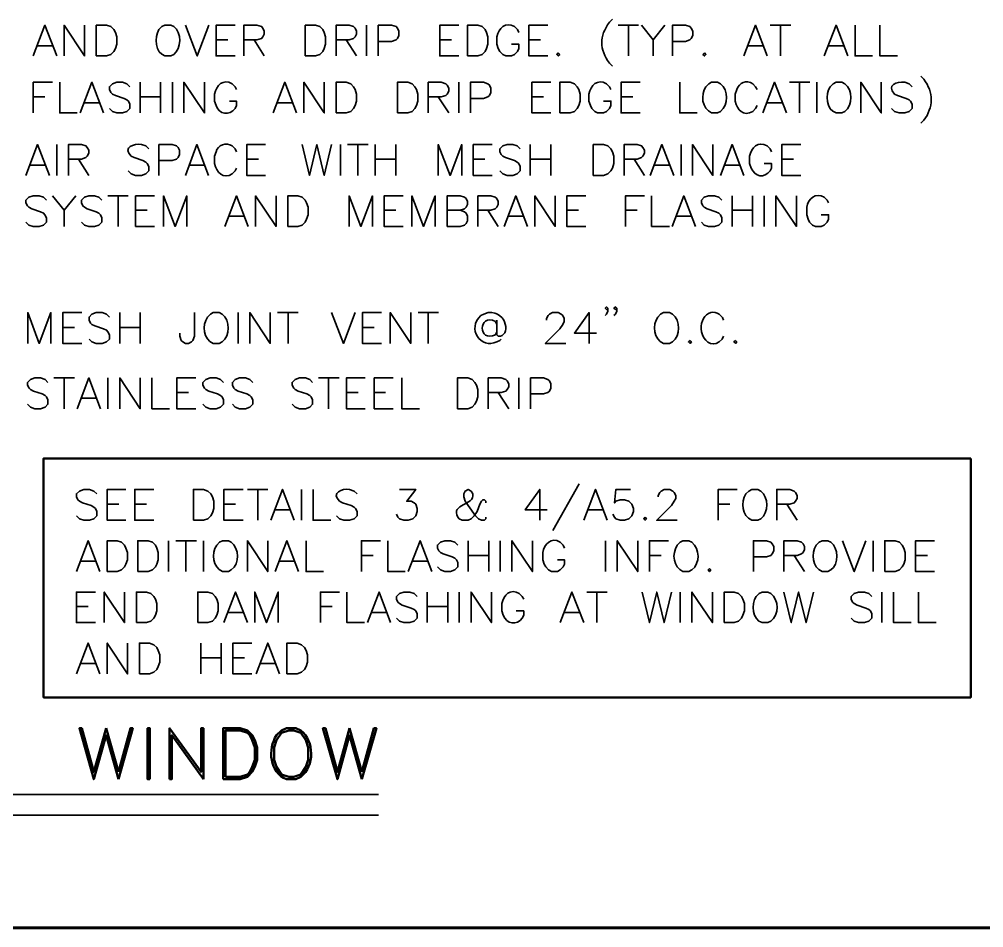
# Model space of a CAD drawing. Header units: inches. Extents: x 5 to 516, y -193 to 129.
# Drawn here: x 345.809 to 347.774, y -12.334 to -10.485 of the extents above; entities that cross this region are included whole.
import ezdxf

# ---------------------------------------------------------------- set-up
doc = ezdxf.new("R2010")
doc.units = ezdxf.units.IN
doc.header["$MEASUREMENT"] = 0
doc.layers.add('PDF6_Geometry', color=7, linetype='Continuous')

msp = doc.modelspace()

# ---------------------------------------------------------------- linework, layer by layer
at = {"layer": 'PDF6_Geometry', "lineweight": 35}
for points in [[(347.0173673, -10.4850268), (347.0112562, -10.4911379)], [(345.837924, -10.5594716), (345.8618129, -10.4972494), (345.8857018, -10.5594716)], [(345.9007009, -10.5594716), (345.9007009, -10.4972494), (345.9423676, -10.5594716), (345.9423676, -10.4972494)], [(346.1240349, -10.5000263), (346.1179238, -10.4972485), (346.1062571, -10.4972485), (346.100146, -10.5000263), (346.0940349, -10.5061374)], [(346.1479238, -10.4972485), (346.1718127, -10.5594707), (346.1957016, -10.4972485)], [(346.2490346, -10.5594716), (346.2101457, -10.5594716), (346.2101457, -10.4972494), (346.2490346, -10.4972494)], [(346.2668124, -10.5594716), (346.2668124, -10.4972494), (346.293479, -10.4972494), (346.3029235, -10.5000272), (346.3057012, -10.5028049), (346.308479, -10.508916), (346.308479, -10.5150272), (346.3057012, -10.5205827), (346.3029235, -10.523916), (346.293479, -10.5266938), (346.2668124, -10.5266938)], [(346.4545904, -10.5594716), (346.4545904, -10.4972494), (346.4812571, -10.4972494), (346.490146, -10.5000272), (346.4934793, -10.5028049), (346.4962571, -10.508916), (346.4962571, -10.5150272), (346.4934793, -10.5205827), (346.490146, -10.523916), (346.4812571, -10.5266938), (346.4545904, -10.5266938)], [(346.5168124, -10.4972485), (346.5168124, -10.5594707)], [(346.5407008, -10.5594716), (346.5407008, -10.4972494), (346.5679231, -10.4972494), (346.5768119, -10.5000272), (346.5795897, -10.5028049), (346.5823675, -10.508916), (346.5823675, -10.5178049), (346.5795897, -10.523916), (346.5768119, -10.5266938), (346.5679231, -10.5300272), (346.5407008, -10.5300272)], [(346.7045897, -10.5594716), (346.6657008, -10.5594716), (346.6657008, -10.4972494), (346.7045897, -10.4972494)], [(346.8268122, -10.5116935), (346.8240344, -10.506138), (346.8179233, -10.5000268)], [(346.8862563, -10.5594716), (346.8473674, -10.5594716), (346.8473674, -10.4972494), (346.8862563, -10.4972494)], [(347.0290341, -10.4972485), (347.0707007, -10.4972485)], [(347.0501454, -10.4972485), (347.0501454, -10.5594707)], [(347.0768122, -10.4972485), (347.100701, -10.526693), (347.100701, -10.5594707)], [(347.1245903, -10.4972485), (347.1007014, -10.526693)], [(347.1395902, -10.5594716), (347.1395902, -10.4972494), (347.1662569, -10.4972494), (347.1751458, -10.5000272), (347.1779235, -10.5028049), (347.1812569, -10.508916), (347.1812569, -10.5178049), (347.1779235, -10.523916), (347.1751458, -10.5266938), (347.1662569, -10.5300272), (347.1395902, -10.5300272)], [(347.2851455, -10.5594716), (347.3090344, -10.4972494), (347.3329233, -10.5594716)], [(347.3390339, -10.4972485), (347.3807005, -10.4972485)], [(347.3595903, -10.4972485), (347.3595903, -10.5594707)], [(347.449035, -10.5594716), (347.4729239, -10.4972494), (347.4968128, -10.5594716)], [(347.511812, -10.4972485), (347.511812, -10.5594707), (347.5473675, -10.5594707)], [(347.5623683, -10.4972485), (347.5623683, -10.5594707), (347.5979238, -10.5594707)], [(346.2101457, -10.5266935), (346.2340346, -10.5266935)], [(346.2879237, -10.5266935), (346.3084793, -10.5594712)], [(346.4751457, -10.5266935), (346.4962568, -10.5594712)], [(346.6657008, -10.5266935), (346.6895897, -10.5266935)], [(346.7823677, -10.5205824), (346.7823677, -10.5355824), (346.7851455, -10.5444713), (346.7879233, -10.5505824), (346.7940344, -10.5566935), (346.8001455, -10.5594713), (346.8118122, -10.5594713), (346.8179233, -10.5566935), (346.8240344, -10.5505824), (346.8268122, -10.5444713), (346.8268122, -10.5355824), (346.8118122, -10.5355824)], [(346.8473674, -10.5266935), (346.8712563, -10.5266935)], [(345.8468125, -10.5389152), (345.8768125, -10.5389152)], [(347.294034, -10.5389152), (347.324034, -10.5389152)], [(347.4579236, -10.5389152), (347.4879236, -10.5389152)], [(346.1062571, -10.5594707), (346.1179238, -10.5594707), (346.1240349, -10.556693)], [(347.0112562, -10.5744712), (347.0173673, -10.5805824)], [(347.6457016, -10.6011383), (347.6518127, -10.6072494)], [(345.837924, -10.6755819), (345.837924, -10.6133597), (345.8768129, -10.6133597)], [(345.8918124, -10.61336), (345.8918124, -10.6755822), (345.9273679, -10.6755822)], [(345.933479, -10.6755819), (345.9573679, -10.6133597), (345.9812568, -10.6755819)], [(346.0345906, -10.6222485), (346.0284794, -10.6161374), (346.0195906, -10.6133596), (346.0079239, -10.6133596), (345.999035, -10.6161374), (345.9929239, -10.6222485), (345.9929239, -10.6278041), (345.9957017, -10.6339152), (345.999035, -10.6372485), (346.0051461, -10.6400263), (346.0229239, -10.6461374), (346.0284794, -10.6489152), (346.0318128, -10.651693), (346.0345906, -10.6578041), (346.0345906, -10.666693), (346.0284794, -10.6728041), (346.0195906, -10.6755819), (346.0079239, -10.6755819), (345.999035, -10.6728041), (345.9929239, -10.666693)], [(346.0557008, -10.61336), (346.0557008, -10.6755822)], [(346.0973675, -10.61336), (346.0973675, -10.6755822)], [(346.1212571, -10.61336), (346.1212571, -10.6755822)], [(346.1445895, -10.6755819), (346.1445895, -10.6133597), (346.1868117, -10.6755819), (346.1868117, -10.6133597)], [(346.2518124, -10.6278038), (346.2490346, -10.6222483), (346.2429235, -10.6161372)], [(346.3262572, -10.6755819), (346.3501461, -10.6133597), (346.374035, -10.6755819)], [(346.3890341, -10.6755819), (346.3890341, -10.6133597), (346.4307008, -10.6755819), (346.4307008, -10.6133597)], [(346.6423673, -10.6755819), (346.6423673, -10.6133597), (346.669034, -10.6133597), (346.6779229, -10.6161375), (346.6807007, -10.6189153), (346.684034, -10.6250264), (346.684034, -10.6311375), (346.6807007, -10.6372486), (346.6779229, -10.6400264), (346.669034, -10.6428042), (346.6423673, -10.6428042)], [(346.7045904, -10.61336), (346.7045904, -10.6755822)], [(346.7284789, -10.6755819), (346.7284789, -10.6133597), (346.7551455, -10.6133597), (346.7640344, -10.6161375), (346.7673678, -10.6189153), (346.7701455, -10.6250264), (346.7701455, -10.6339153), (346.7673678, -10.6400264), (346.7640344, -10.6428042), (346.7551455, -10.6461375), (346.7284789, -10.6461375)], [(346.8923678, -10.6755819), (346.8534789, -10.6755819), (346.8534789, -10.6133597), (346.8923678, -10.6133597)], [(347.0145902, -10.6278038), (347.0112569, -10.6222483), (347.0057013, -10.6161372)], [(347.0740344, -10.6755819), (347.0351455, -10.6755819), (347.0351455, -10.6133597), (347.0740344, -10.6133597)], [(347.1545902, -10.61336), (347.1545902, -10.6755822), (347.1901457, -10.6755822)], [(347.2379237, -10.6161378), (347.2318126, -10.61336), (347.2195903, -10.61336), (347.2140348, -10.6161378), (347.2079237, -10.6222489)], [(347.3123683, -10.6278038), (347.309035, -10.6222483), (347.3034794, -10.6161372)], [(347.3240351, -10.6755819), (347.3479239, -10.6133597), (347.3718128, -10.6755819)], [(347.3779234, -10.61336), (347.4195901, -10.61336)], [(347.3984787, -10.61336), (347.3984787, -10.6755822)], [(347.434034, -10.61336), (347.434034, -10.6755822)], [(347.4907013, -10.6161378), (347.4845902, -10.61336), (347.4729235, -10.61336), (347.4668124, -10.6161378), (347.4612569, -10.6222489)], [(347.5234787, -10.6755819), (347.5234787, -10.6133597), (347.5651454, -10.6755819), (347.5651454, -10.6133597)], [(347.6279234, -10.6222485), (347.6218123, -10.6161374), (347.6129234, -10.6133596)], [(345.837924, -10.6428049), (345.8618129, -10.6428049)], [(346.0557008, -10.6428049), (346.0973675, -10.6428049)], [(346.207368, -10.6372483), (346.207368, -10.6516927), (346.2101457, -10.6605816)], [(346.6629237, -10.6428049), (346.6840348, -10.6755827)], [(346.8534789, -10.6428049), (346.8773678, -10.6428049)], [(346.9695902, -10.6372483), (346.9695902, -10.6516927), (346.9729235, -10.6605816), (346.9757013, -10.6666927), (346.9818124, -10.6728038), (346.987368, -10.6755816), (346.9995902, -10.6755816), (347.0057013, -10.6728038), (347.0112569, -10.6666927), (347.0145902, -10.6605816), (347.0145902, -10.6516927), (346.9995902, -10.6516927)], [(347.0351455, -10.6428049), (347.0590344, -10.6428049)], [(347.2707016, -10.6278038), (347.2673683, -10.6372483), (347.2673683, -10.6516927)], [(347.5918123, -10.6372485), (347.5979234, -10.6400263), (347.6157012, -10.6461374), (347.6218123, -10.6489152), (347.6245901, -10.651693), (347.6279234, -10.6578041), (347.6279234, -10.666693), (347.6218123, -10.6728041), (347.6129234, -10.6755819), (347.6012568, -10.6755819), (347.5918123, -10.6728041), (347.5862568, -10.666693)], [(345.9423676, -10.6550267), (345.9723676, -10.6550267)], [(346.2490346, -10.6666927), (346.2518124, -10.6605816), (346.2518124, -10.6516927), (346.237368, -10.6516927)], [(346.3357007, -10.6550267), (346.3651451, -10.6550267)], [(347.3034794, -10.6728038), (347.309035, -10.6666927), (347.3123683, -10.6605816)], [(347.3329236, -10.6550267), (347.3629236, -10.6550267)], [(347.2195903, -10.6755822), (347.2318126, -10.6755822), (347.2379237, -10.6728044)], [(347.4729235, -10.6755822), (347.4845902, -10.6755822), (347.4907013, -10.6728044)], [(347.6518127, -10.6905827), (347.6457016, -10.6966938)], [(345.8229229, -10.8028041), (345.8468118, -10.7400263), (345.8707007, -10.8028041)], [(345.8857009, -10.7400272), (345.8857009, -10.8028049)], [(345.9095906, -10.8028041), (345.9095906, -10.7400263), (345.9362572, -10.7400263), (345.9451461, -10.7428041), (345.9479239, -10.7461374), (345.9512572, -10.751693), (345.9512572, -10.7578041), (345.9479239, -10.7639152), (345.9451461, -10.766693), (345.9362572, -10.7700263), (345.9095906, -10.7700263)], [(346.073479, -10.7489157), (346.0673679, -10.7428046), (346.058479, -10.7400268)], [(346.0940343, -10.8028041), (346.0940343, -10.7400263), (346.1207009, -10.7400263), (346.1295898, -10.7428041), (346.1329232, -10.7461374), (346.1357009, -10.751693), (346.1357009, -10.7605818), (346.1329232, -10.766693), (346.1295898, -10.7700263), (346.1207009, -10.7728041), (346.0940343, -10.7728041)], [(346.1479238, -10.8028041), (346.1712571, -10.7400263), (346.195146, -10.8028041)], [(346.3112571, -10.8028041), (346.2729238, -10.8028041), (346.2729238, -10.7400263), (346.3112571, -10.7400263)], [(346.3857009, -10.7400272), (346.4007009, -10.8028049), (346.4157009, -10.7400272), (346.4307009, -10.8028049), (346.4457009, -10.7400272)], [(346.4634789, -10.7400272), (346.4634789, -10.8028049)], [(346.4779228, -10.7400272), (346.520145, -10.7400272)], [(346.4990342, -10.7400272), (346.4990342, -10.8028049)], [(346.5345905, -10.7400272), (346.5345905, -10.8028049)], [(346.5762572, -10.7400272), (346.5762572, -10.8028049)], [(346.6629237, -10.8028041), (346.6629237, -10.7400263), (346.6868126, -10.8028041), (346.7107015, -10.7400263), (346.7107015, -10.8028041)], [(346.7729231, -10.8028041), (346.7340342, -10.8028041), (346.7340342, -10.7400263), (346.7729231, -10.7400263)], [(346.8295904, -10.7489157), (346.8234793, -10.7428046), (346.8145904, -10.7400268), (346.8029237, -10.7400268), (346.7940348, -10.7428046), (346.7879237, -10.7489157), (346.7879237, -10.7550268), (346.7907015, -10.7605823), (346.7940348, -10.7639157), (346.7995904, -10.7666935), (346.8179237, -10.7728046), (346.8234793, -10.7755823), (346.8268126, -10.7789157), (346.8295904, -10.7844712), (346.8295904, -10.7933601), (346.8234793, -10.7994712), (346.8145904, -10.8028046), (346.8029237, -10.8028046), (346.7940348, -10.7994712), (346.7879237, -10.7933601)], [(346.8501457, -10.7400272), (346.8501457, -10.8028049)], [(346.8923673, -10.7400272), (346.8923673, -10.8028049)], [(347.0412569, -10.8028041), (347.0412569, -10.7400263), (347.0679236, -10.7400263), (347.0768125, -10.7428041), (347.0795903, -10.7461374), (347.0829236, -10.751693), (347.0829236, -10.7578041), (347.0795903, -10.7639152), (347.0768125, -10.766693), (347.0679236, -10.7700263), (347.0412569, -10.7700263)], [(347.0945903, -10.8028041), (347.1184792, -10.7400263), (347.1423681, -10.8028041)], [(347.1573684, -10.7400272), (347.1573684, -10.8028049)], [(347.1807008, -10.8028041), (347.1807008, -10.7400263), (347.2223674, -10.8028041), (347.2223674, -10.7400263)], [(347.2373674, -10.8028041), (347.2612563, -10.7400263), (347.2851452, -10.8028041)], [(347.3418121, -10.755026), (347.3390343, -10.7489149), (347.3329232, -10.7428038)], [(347.4012563, -10.8028041), (347.3623674, -10.8028041), (347.3623674, -10.7400263), (347.4012563, -10.7400263)], [(346.0373679, -10.7639157), (346.043479, -10.7666935), (346.0612568, -10.7728046), (346.0673679, -10.7755823), (346.0701457, -10.7789157), (346.073479, -10.7844712), (346.073479, -10.7933601), (346.0673679, -10.7994712), (346.058479, -10.8028046), (346.0462568, -10.8028046), (346.0373679, -10.7994712), (346.0312568, -10.7933601)], [(347.2968121, -10.7639149), (347.2968121, -10.7789149), (347.3001454, -10.7878038)], [(345.8318126, -10.7816938), (345.8618126, -10.7816938)], [(345.9301458, -10.7700271), (345.951257, -10.8028048)], [(346.1568123, -10.7816938), (346.1862568, -10.7816938)], [(346.2729238, -10.7700271), (346.2968127, -10.7700271)], [(346.5345905, -10.7700271), (346.5762572, -10.7700271)], [(346.7340342, -10.7700271), (346.7579231, -10.7700271)], [(346.8501457, -10.7700271), (346.8923679, -10.7700271)], [(347.0618122, -10.7700271), (347.0829233, -10.8028048)], [(347.1034789, -10.7816938), (347.1334789, -10.7816938)], [(347.246257, -10.7816938), (347.276257, -10.7816938)], [(347.3390343, -10.7933593), (347.3418121, -10.7878038), (347.3418121, -10.7789149), (347.3268121, -10.7789149)], [(347.3623674, -10.7700271), (347.3862563, -10.7700271)], [(346.2429235, -10.7994704), (346.2490346, -10.7933593), (346.2518124, -10.7878038)], [(345.8645896, -10.8533604), (345.859034, -10.8472493), (345.8501451, -10.8444715), (345.8379229, -10.8444715), (345.829034, -10.8472493), (345.8229229, -10.8533604), (345.8229229, -10.8589159), (345.8262562, -10.8650271), (345.829034, -10.8678048), (345.8351451, -10.8711382), (345.8529229, -10.8772493), (345.859034, -10.8800271), (345.8618118, -10.8828048), (345.8645896, -10.8889159), (345.8645896, -10.8978048), (345.859034, -10.9039159), (345.8501451, -10.9066937), (345.8379229, -10.9066937), (345.829034, -10.9039159), (345.8229229, -10.8978048)], [(345.8768124, -10.8444707), (345.9007013, -10.8739152), (345.9007013, -10.906693)], [(345.9245894, -10.8444707), (345.9007005, -10.8739152)], [(345.9779228, -10.8533604), (345.9718117, -10.8472493), (345.9629228, -10.8444715), (345.9512561, -10.8444715), (345.9423672, -10.8472493), (345.9362561, -10.8533604), (345.9362561, -10.8589159), (345.9390339, -10.8650271), (345.9423672, -10.8678048), (345.9479228, -10.8711382), (345.9662561, -10.8772493), (345.9718117, -10.8800271), (345.975145, -10.8828048), (345.9779228, -10.8889159), (345.9779228, -10.8978048), (345.9718117, -10.9039159), (345.9629228, -10.9066937), (345.9512561, -10.9066937), (345.9423672, -10.9039159), (345.9362561, -10.8978048)], [(345.9895896, -10.8444707), (346.0312562, -10.8444707)], [(346.0107009, -10.8444707), (346.0107009, -10.906693)], [(346.0851462, -10.9066938), (346.0462573, -10.9066938), (346.0462573, -10.8444716), (346.0851462, -10.8444716)], [(346.1029228, -10.9066938), (346.1029228, -10.8444716), (346.1268117, -10.9066938), (346.1507006, -10.8444716), (346.1507006, -10.9066938)], [(346.2279228, -10.9066938), (346.2518117, -10.8444716), (346.2757006, -10.9066938)], [(346.2907008, -10.9066938), (346.2907008, -10.8444716), (346.3323675, -10.9066938), (346.3323675, -10.8444716)], [(346.4812571, -10.9066938), (346.4812571, -10.8444716), (346.505146, -10.9066938), (346.5290349, -10.8444716), (346.5290349, -10.9066938)], [(346.5912565, -10.9066938), (346.5523676, -10.9066938), (346.5523676, -10.8444716), (346.5912565, -10.8444716)], [(346.6090342, -10.9066938), (346.6090342, -10.8444716), (346.6329231, -10.9066938), (346.656812, -10.8444716), (346.656812, -10.9066938)], [(346.6807008, -10.9066938), (346.6807008, -10.8444716), (346.7073675, -10.8444716), (346.7162563, -10.8472494), (346.7195897, -10.8500272), (346.7223675, -10.8561383), (346.7223675, -10.8622494), (346.7195897, -10.8678049), (346.7162563, -10.8711383), (346.7073675, -10.873916), (346.6807008, -10.873916)], [(346.7434788, -10.9066938), (346.7434788, -10.8444716), (346.7701455, -10.8444716), (346.7790344, -10.8472494), (346.7818122, -10.8500272), (346.7851455, -10.8561383), (346.7851455, -10.8622494), (346.7818122, -10.8678049), (346.7790344, -10.8711383), (346.7701455, -10.873916), (346.7434788, -10.873916)], [(346.7968123, -10.9066938), (346.8207011, -10.8444716), (346.84459, -10.9066938)], [(346.8595903, -10.9066938), (346.8595903, -10.8444716), (346.901257, -10.9066938), (346.901257, -10.8444716)], [(346.9634782, -10.9066938), (346.9245894, -10.9066938), (346.9245894, -10.8444716), (346.9634782, -10.8444716)], [(347.044034, -10.9066938), (347.044034, -10.8444716), (347.0829229, -10.8444716)], [(347.0973674, -10.8444707), (347.0973674, -10.906693), (347.1334786, -10.906693)], [(347.1390341, -10.9066938), (347.162923, -10.8444716), (347.1868119, -10.9066938)], [(347.2407017, -10.8533604), (347.2345906, -10.8472493), (347.2257017, -10.8444715), (347.2134795, -10.8444715), (347.2045906, -10.8472493), (347.1990351, -10.8533604), (347.1990351, -10.8589159), (347.2018128, -10.8650271), (347.2045906, -10.8678048), (347.2107017, -10.8711382), (347.2284795, -10.8772493), (347.2345906, -10.8800271), (347.2373684, -10.8828048), (347.2407017, -10.8889159), (347.2407017, -10.8978048), (347.2345906, -10.9039159), (347.2257017, -10.9066937), (347.2134795, -10.9066937), (347.2045906, -10.9039159), (347.1990351, -10.8978048)], [(347.261257, -10.8444707), (347.261257, -10.906693)], [(347.3029237, -10.8444707), (347.3029237, -10.906693)], [(347.3268122, -10.8444707), (347.3268122, -10.906693)], [(347.3507006, -10.9066938), (347.3507006, -10.8444716), (347.3923673, -10.9066938), (347.3923673, -10.8444716)], [(347.4579236, -10.8589157), (347.4551458, -10.8533602), (347.4490347, -10.8472491)], [(346.0462573, -10.8739157), (346.0701462, -10.8739157)], [(346.5523676, -10.8739157), (346.5762565, -10.8739157)], [(346.7073675, -10.8739157), (346.7162564, -10.877249), (346.7195897, -10.8800268), (346.7223675, -10.8861379), (346.7223675, -10.8950268), (346.7195897, -10.9005823), (346.7162564, -10.9039157), (346.7073675, -10.9066935), (346.6807008, -10.9066935)], [(346.7640341, -10.8739157), (346.7851452, -10.9066935)], [(346.9245894, -10.8739157), (346.9484782, -10.8739157)], [(347.044034, -10.8739157), (347.0679229, -10.8739157)], [(347.261257, -10.8739157), (347.3029237, -10.8739157)], [(347.4134791, -10.8678046), (347.4134791, -10.8828046), (347.4162569, -10.8916935), (347.4190347, -10.8978046), (347.4251458, -10.9039157), (347.4312569, -10.9066935), (347.4429236, -10.9066935), (347.4490347, -10.9039157), (347.4551458, -10.8978046), (347.4579236, -10.8916935), (347.4579236, -10.8828046), (347.4429236, -10.8828046)], [(346.2368125, -10.8861374), (346.2668125, -10.8861374)], [(346.8057008, -10.8861374), (346.8357008, -10.8861374)], [(347.1479238, -10.8861374), (347.1779238, -10.8861374)], [(347.0084788, -11.0733605), (347.005701, -11.0761383), (347.0029232, -11.0733605), (347.005701, -11.0705827), (347.0084788, -11.0733605), (347.0084788, -11.0794716), (347.005701, -11.0855827), (347.0029232, -11.0883605)], [(347.0268119, -11.0733605), (347.0234786, -11.0761383), (347.0207008, -11.0733605), (347.0234786, -11.0705827), (347.0268119, -11.0733605), (347.0268119, -11.0794716), (347.0234786, -11.0855827), (347.0207008, -11.0883605)], [(345.8268122, -11.1450271), (345.8268122, -11.0822493), (345.8501455, -11.1450271), (345.8740344, -11.0822493), (345.8740344, -11.1450271)], [(345.9368127, -11.1450271), (345.8979238, -11.1450271), (345.8979238, -11.0822493), (345.9368127, -11.0822493)], [(345.9934789, -11.0911375), (345.9873677, -11.085582), (345.9784789, -11.0822486), (345.9662566, -11.0822486), (345.9573677, -11.085582), (345.9518122, -11.0911375), (345.9518122, -11.0972486), (345.95459, -11.1033598), (345.9573677, -11.1061375), (345.9634789, -11.1089153), (345.9812566, -11.1150264), (345.9873677, -11.1178042), (345.9901455, -11.1211375), (345.9934789, -11.1272486), (345.9934789, -11.1361375), (345.9873677, -11.1416931), (345.9784789, -11.1450264), (345.9662566, -11.1450264), (345.9573677, -11.1416931), (345.9518122, -11.1361375)], [(346.0140341, -11.082249), (346.0140341, -11.1450268)], [(346.0557008, -11.082249), (346.0557008, -11.1450268)], [(346.1662569, -11.082249), (346.1662569, -11.1300268), (346.1629236, -11.1389157), (346.1601458, -11.1416934), (346.1540347, -11.1450268), (346.1479236, -11.1450268), (346.1423681, -11.1416934), (346.1390347, -11.1389157), (346.1362569, -11.1300268), (346.1362569, -11.1239157)], [(346.2223682, -11.0855823), (346.2168126, -11.082249), (346.2045904, -11.082249), (346.1990349, -11.0855823), (346.1929237, -11.0911379)], [(346.2551456, -11.082249), (346.2551456, -11.1450268)], [(346.2790341, -11.1450271), (346.2790341, -11.0822493), (346.3207008, -11.1450271), (346.3207008, -11.0822493)], [(346.3357007, -11.082249), (346.3773674, -11.082249)], [(346.3568121, -11.082249), (346.3568121, -11.1450268)], [(346.4457007, -11.082249), (346.4695896, -11.1450268), (346.4934785, -11.082249)], [(346.5473677, -11.1450271), (346.5084788, -11.1450271), (346.5084788, -11.0822493), (346.5473677, -11.0822493)], [(346.5651454, -11.1450271), (346.5651454, -11.0822493), (346.6068121, -11.1450271), (346.6068121, -11.0822493)], [(346.621812, -11.082249), (346.6634787, -11.082249)], [(346.6423673, -11.082249), (346.6423673, -11.1450268)], [(346.7645906, -11.082249), (346.7557017, -11.0855823), (346.7495906, -11.0883601)], [(346.7823684, -11.097249), (346.7823684, -11.127249), (346.7851462, -11.1300267)], [(346.8834788, -11.097249), (346.8834788, -11.0944712), (346.8868121, -11.0883601), (346.8895899, -11.0855823), (346.895701, -11.082249), (346.9073677, -11.082249), (346.9134788, -11.0855823), (346.9162566, -11.0883601), (346.9195899, -11.0944712), (346.9195899, -11.1000267), (346.9162566, -11.1061378), (346.910701, -11.1150267), (346.880701, -11.1450267), (346.9223677, -11.1450267)], [(346.9701453, -11.1450268), (346.9701453, -11.082249), (346.9401453, -11.1239157), (346.9851453, -11.1239157)], [(347.1395898, -11.0855823), (347.1340342, -11.082249), (347.121812, -11.082249), (347.1157009, -11.0855823), (347.1101454, -11.0911379)], [(345.8979238, -11.1122489), (345.9218127, -11.1122489)], [(346.0140341, -11.1122489), (346.0557008, -11.1122489)], [(346.5084788, -11.1122489), (346.5323677, -11.1122489)], [(346.7823684, -11.1061375), (346.7795906, -11.1000264)], [(346.7795906, -11.1272486), (346.7823684, -11.1211375)], [(346.7823684, -11.1416934), (346.7884795, -11.1389156), (346.7912573, -11.1361378)], [(347.2351449, -11.1416934), (347.241256, -11.1361378), (347.2440338, -11.1300267)], [(346.2045904, -11.1450268), (346.2168126, -11.1450268), (346.2223682, -11.1416934)], [(347.121812, -11.1450268), (347.1340342, -11.1450268), (347.1395898, -11.1416934)], [(345.8679239, -11.2244711), (345.8623683, -11.21836), (345.8529239, -11.2150266), (345.8412572, -11.2150266), (345.8323683, -11.21836), (345.8262572, -11.2244711), (345.8262572, -11.2300266), (345.8295906, -11.2361378), (345.8323683, -11.2389155), (345.8384794, -11.2422489), (345.8562572, -11.2478044), (345.8623683, -11.2511378), (345.8651461, -11.2539155), (345.8679239, -11.2600266), (345.8679239, -11.2689155), (345.8623683, -11.2750266), (345.8529239, -11.2778044), (345.8412572, -11.2778044), (345.8323683, -11.2750266), (345.8262572, -11.2689155)], [(345.8801456, -11.2150265), (345.9218123, -11.2150265)], [(345.9007009, -11.2150265), (345.9007009, -11.2778042)], [(345.9273676, -11.2778045), (345.9512565, -11.2150267), (345.9751454, -11.2778045)], [(345.9901457, -11.2150265), (345.9901457, -11.2778042)], [(346.0140341, -11.2778045), (346.0140341, -11.2150267), (346.0557008, -11.2778045), (346.0557008, -11.2150267)], [(346.0795904, -11.2150265), (346.0795904, -11.2778042), (346.115146, -11.2778042)], [(346.1690345, -11.2778045), (346.1301456, -11.2778045), (346.1301456, -11.2150267), (346.1690345, -11.2150267)], [(346.2251457, -11.2244711), (346.2195901, -11.21836), (346.2107013, -11.2150266), (346.198479, -11.2150266), (346.1895901, -11.21836), (346.183479, -11.2244711), (346.183479, -11.2300266), (346.1868124, -11.2361378), (346.1895901, -11.2389155), (346.1957013, -11.2422489), (346.213479, -11.2478044), (346.2195901, -11.2511378), (346.2223679, -11.2539155), (346.2251457, -11.2600266), (346.2251457, -11.2689155), (346.2195901, -11.2750266), (346.2107013, -11.2778044), (346.198479, -11.2778044), (346.1895901, -11.2750266), (346.183479, -11.2689155)], [(346.2851455, -11.2244711), (346.2790344, -11.21836), (346.2701455, -11.2150266), (346.2579233, -11.2150266), (346.2490344, -11.21836), (346.2434788, -11.2244711), (346.2434788, -11.2300266), (346.2462566, -11.2361378), (346.2490344, -11.2389155), (346.2551455, -11.2422489), (346.2729233, -11.2478044), (346.2790344, -11.2511378), (346.2818122, -11.2539155), (346.2851455, -11.2600266), (346.2851455, -11.2689155), (346.2790344, -11.2750266), (346.2701455, -11.2778044), (346.2579233, -11.2778044), (346.2490344, -11.2750266), (346.2434788, -11.2689155)], [(346.4068123, -11.2244711), (346.4012568, -11.21836), (346.3923679, -11.2150266), (346.3801456, -11.2150266), (346.3712568, -11.21836), (346.3651456, -11.2244711), (346.3651456, -11.2300266), (346.368479, -11.2361378), (346.3712568, -11.2389155), (346.3773679, -11.2422489), (346.3951456, -11.2478044), (346.4012568, -11.2511378), (346.4040345, -11.2539155), (346.4068123, -11.2600266), (346.4068123, -11.2689155), (346.4012568, -11.2750266), (346.3923679, -11.2778044), (346.3801456, -11.2778044), (346.3712568, -11.2750266), (346.3651456, -11.2689155)], [(346.419034, -11.2150265), (346.4607007, -11.2150265)], [(346.4395905, -11.2150265), (346.4395905, -11.2778042)], [(346.514034, -11.2778045), (346.4757007, -11.2778045), (346.4757007, -11.2150267), (346.514034, -11.2150267)], [(346.5707017, -11.2778045), (346.5323684, -11.2778045), (346.5323684, -11.2150267), (346.5707017, -11.2150267)], [(346.5884789, -11.2150265), (346.5884789, -11.2778042), (346.62459, -11.2778042)], [(346.7645902, -11.2778045), (346.7645902, -11.2150267), (346.7912569, -11.2150267), (346.8001458, -11.2183601), (346.8029235, -11.2211378), (346.8062569, -11.227249), (346.8062569, -11.2333601), (346.8029235, -11.2389156), (346.8001458, -11.242249), (346.7912569, -11.2450267), (346.7645902, -11.2450267)], [(346.8268122, -11.2150265), (346.8268122, -11.2778042)], [(346.8507006, -11.2778045), (346.8507006, -11.2150267), (346.8773673, -11.2150267), (346.8862562, -11.2183601), (346.8895895, -11.2211378), (346.8923673, -11.227249), (346.8923673, -11.2361378), (346.8895895, -11.242249), (346.8862562, -11.2450267), (346.8773673, -11.2478045), (346.8507006, -11.2478045)], [(346.1301456, -11.2450264), (346.1540345, -11.2450264)], [(346.4757007, -11.2450264), (346.4995895, -11.2450264)], [(346.5323684, -11.2450264), (346.5557017, -11.2450264)], [(346.7851455, -11.2450264), (346.8062566, -11.2778041)], [(345.9368122, -11.2566931), (345.9662567, -11.2566931)], [(346.950145, -11.4305823), (346.8962561, -11.5255823)], [(345.9673682, -11.4511376), (345.9612571, -11.445582), (345.9523682, -11.4422487), (345.9407016, -11.4422487), (345.9318127, -11.445582), (345.9257016, -11.4511376), (345.9257016, -11.4572487), (345.9284794, -11.4633598), (345.9318127, -11.4661376), (345.9379238, -11.4694709), (345.9557016, -11.4750265), (345.9612571, -11.4783598), (345.9645905, -11.4811376), (345.9673682, -11.4872487), (345.9673682, -11.4961376), (345.9612571, -11.5022487), (345.9523682, -11.5050265), (345.9407016, -11.5050265), (345.9318127, -11.5022487), (345.9257016, -11.4961376)], [(346.0268118, -11.505026), (345.9884785, -11.505026), (345.9884785, -11.4422482), (346.0268118, -11.4422482)], [(346.083479, -11.505026), (346.0445901, -11.505026), (346.0445901, -11.4422482), (346.083479, -11.4422482)], [(346.2651456, -11.505026), (346.2262568, -11.505026), (346.2262568, -11.4422482), (346.2651456, -11.4422482)], [(346.2740349, -11.442249), (346.3157015, -11.442249)], [(346.2951451, -11.442249), (346.2951451, -11.5050268)], [(346.3218118, -11.505026), (346.3457007, -11.4422482), (346.3695896, -11.505026)], [(346.3845899, -11.442249), (346.3845899, -11.5050268)], [(346.4079234, -11.442249), (346.4079234, -11.5050268), (346.4440345, -11.5050268)], [(346.4973681, -11.4511376), (346.491257, -11.445582), (346.4823681, -11.4422487)], [(346.5840347, -11.442249), (346.6168124, -11.442249), (346.5984791, -11.4661379), (346.6079236, -11.4661379), (346.6134791, -11.4694713), (346.6168124, -11.472249), (346.6195902, -11.4811379), (346.6195902, -11.487249), (346.6168124, -11.4961379), (346.6107013, -11.502249), (346.6018124, -11.5050268), (346.5929236, -11.5050268), (346.5840347, -11.502249), (346.5807013, -11.4989157), (346.5779236, -11.4928046)], [(346.7329232, -11.4511374), (346.7295899, -11.4455818), (346.7240343, -11.4422485), (346.7179232, -11.4455818), (346.7145899, -11.4511374), (346.7145899, -11.4572485), (346.7179232, -11.4661374), (346.7240343, -11.4750263), (346.7384787, -11.4961374), (346.7445899, -11.5022485), (346.750701, -11.5050263), (346.7568121, -11.5050263), (346.7595899, -11.5022485), (346.7595899, -11.4989152)], [(346.8695899, -11.5050268), (346.8695899, -11.442249), (346.8401455, -11.4839157), (346.8845899, -11.4839157)], [(346.9590347, -11.505026), (346.9829235, -11.4422482), (347.0068124, -11.505026)], [(347.0545897, -11.442249), (347.0245897, -11.442249), (347.0218119, -11.4694713), (347.0245897, -11.4661379), (347.0334786, -11.4633602), (347.0423675, -11.4633602), (347.0512564, -11.4661379), (347.0573675, -11.472249), (347.0601453, -11.4811379), (347.0601453, -11.487249), (347.0573675, -11.4961379), (347.0512564, -11.502249), (347.0423675, -11.5050268), (347.0334786, -11.5050268), (347.0245897, -11.502249), (347.0218119, -11.4989157), (347.0184786, -11.4928046)], [(347.1107014, -11.457249), (347.1107014, -11.4544712), (347.1140347, -11.4483601), (347.1168125, -11.4455823), (347.1229236, -11.442249), (347.1345903, -11.442249), (347.1407014, -11.4455823), (347.1434791, -11.4483601), (347.1468125, -11.4544712), (347.1468125, -11.4605823), (347.1434791, -11.4661379), (347.1379236, -11.4750268), (347.1079236, -11.5050268), (347.1495902, -11.5050268)], [(347.2329231, -11.505026), (347.2329231, -11.4422482), (347.271812, -11.4422482)], [(347.3195898, -11.4455824), (347.3134787, -11.442249), (347.3012565, -11.442249), (347.2957009, -11.4455824), (347.2895898, -11.4511379)], [(347.3523678, -11.505026), (347.3523678, -11.4422482), (347.3790345, -11.4422482), (347.3879234, -11.4455815), (347.3907011, -11.4483593), (347.3940345, -11.4544704), (347.3940345, -11.4605815), (347.3907011, -11.4661371), (347.3879234, -11.4694704), (347.3790345, -11.4722482), (347.3523678, -11.4722482)], [(346.4618126, -11.4661376), (346.4679237, -11.4694709), (346.4857015, -11.4750265), (346.491257, -11.4783598), (346.4945904, -11.4811376), (346.4973681, -11.4872487), (346.4973681, -11.4961376), (346.491257, -11.5022487), (346.4823681, -11.5050265), (346.4707015, -11.5050265), (346.4618126, -11.5022487), (346.4557015, -11.4961376)], [(346.7595899, -11.4694707), (346.7595899, -11.4661374), (346.7568121, -11.4633596), (346.7534787, -11.4633596), (346.750701, -11.4661374), (346.7473676, -11.4722485), (346.7418121, -11.4872485), (346.735701, -11.4961374), (346.7295899, -11.5022485), (346.7240343, -11.5050263), (346.7118121, -11.5050263), (346.705701, -11.5022485), (346.7029232, -11.4989152)], [(345.9884785, -11.4722489), (346.0123674, -11.4722489)], [(346.0445901, -11.4722489), (346.068479, -11.4722489)], [(346.2262568, -11.4722489), (346.2501456, -11.4722489)], [(346.3307015, -11.4839157), (346.3607015, -11.4839157)], [(346.9679232, -11.4839157), (346.9979232, -11.4839157)], [(347.2329231, -11.4722489), (347.256812, -11.4722489)], [(347.3729231, -11.4722489), (347.3940342, -11.5050267)], [(347.3012565, -11.5050268), (347.3134787, -11.5050268), (347.3195898, -11.502249)], [(345.9257016, -11.6094707), (345.9495905, -11.5466929), (345.9734794, -11.6094707)], [(346.1134785, -11.5466926), (346.1134785, -11.6094704)], [(346.1284784, -11.5466926), (346.1701451, -11.5466926)], [(346.1490349, -11.5466926), (346.1490349, -11.6094704)], [(346.1845901, -11.5466926), (346.1845901, -11.6094704)], [(346.2412563, -11.5494704), (346.2357008, -11.5466926), (346.2234785, -11.5466926), (346.2173674, -11.5494704), (346.2118119, -11.5555815)], [(346.2740349, -11.6094707), (346.2740349, -11.5466929), (346.3157015, -11.6094707), (346.3157015, -11.5466929)], [(346.3307015, -11.6094707), (346.3545904, -11.5466929), (346.3784793, -11.6094707)], [(346.3934795, -11.5466926), (346.3934795, -11.6094704), (346.4290351, -11.6094704)], [(346.5062567, -11.6094707), (346.5062567, -11.5466929), (346.5451456, -11.5466929)], [(346.5601462, -11.5466926), (346.5601462, -11.6094704), (346.5957017, -11.6094704)], [(346.6018128, -11.6094707), (346.6257017, -11.5466929), (346.6495906, -11.6094707)], [(346.7029232, -11.5555823), (346.6968121, -11.5494712), (346.6879232, -11.5466934), (346.6762566, -11.5466934), (346.6673677, -11.5494712), (346.6612566, -11.5555823), (346.6612566, -11.5616934), (346.6640343, -11.5672489), (346.6673677, -11.5705823), (346.6729232, -11.5733601), (346.6912566, -11.5794712), (346.6968121, -11.5822489), (346.7001455, -11.5855823), (346.7029232, -11.5911378), (346.7029232, -11.6000267), (346.6968121, -11.6061378), (346.6879232, -11.6094712), (346.6762566, -11.6094712), (346.6673677, -11.6061378), (346.6612566, -11.6000267)], [(346.7240346, -11.5466926), (346.7240346, -11.6094704)], [(346.7657013, -11.5466926), (346.7657013, -11.6094704)], [(346.7890348, -11.5466926), (346.7890348, -11.6094704)], [(346.8129233, -11.6094707), (346.8129233, -11.5466929), (346.8545899, -11.6094707), (346.8545899, -11.5466929)], [(346.9201451, -11.5616937), (346.9173673, -11.5555826), (346.9112562, -11.5494715)], [(347.0034784, -11.5466926), (347.0034784, -11.6094704)], [(347.027368, -11.6094707), (347.027368, -11.5466929), (347.0690347, -11.6094707), (347.0690347, -11.5466929)], [(347.0929232, -11.6094707), (347.0929232, -11.5466929), (347.1318121, -11.5466929)], [(347.1795899, -11.5494704), (347.1734788, -11.5466926), (347.1612566, -11.5466926), (347.155701, -11.5494704), (347.1495899, -11.5555815)], [(347.3045897, -11.6094707), (347.3045897, -11.5466929), (347.3312564, -11.5466929), (347.3401453, -11.5494707), (347.342923, -11.552804), (347.3462564, -11.5583596), (347.3462564, -11.5672484), (347.342923, -11.5733596), (347.3401453, -11.5766929), (347.3312564, -11.5794707), (347.3045897, -11.5794707)], [(347.3668117, -11.6094707), (347.3668117, -11.5466929), (347.3940339, -11.5466929), (347.4029228, -11.5494707), (347.4057005, -11.552804), (347.4084783, -11.5583596), (347.4084783, -11.5644707), (347.4057005, -11.5705818), (347.4029228, -11.5733596), (347.3940339, -11.5766929), (347.3668117, -11.5766929)], [(347.4623674, -11.5494704), (347.4562563, -11.5466926), (347.4445897, -11.5466926), (347.4384785, -11.5494704), (347.4323674, -11.5555815)], [(347.4862563, -11.5466926), (347.5101452, -11.6094704), (347.5334785, -11.5466926)], [(347.5484794, -11.5466926), (347.5484794, -11.6094704)], [(347.6734793, -11.6094707), (347.6351459, -11.6094707), (347.6351459, -11.5466929), (347.6734793, -11.5466929)], [(345.9345901, -11.5883593), (345.9645901, -11.5883593)], [(346.33959, -11.5883593), (346.36959, -11.5883593)], [(346.5062567, -11.5766937), (346.5301456, -11.5766937)], [(346.6107014, -11.5883593), (346.6401458, -11.5883593)], [(346.7240346, -11.5766937), (346.7657013, -11.5766937)], [(346.8757006, -11.5705826), (346.8757006, -11.5855826), (346.8784784, -11.5944715), (346.8818118, -11.600027), (346.8873673, -11.6061381), (346.8934784, -11.6094715), (346.9057006, -11.6094715), (346.9112562, -11.6061381), (346.9173673, -11.600027), (346.9201451, -11.5944715), (346.9201451, -11.5855826), (346.9057006, -11.5855826)], [(347.0929232, -11.5766937), (347.1168121, -11.5766937)], [(347.387923, -11.5766937), (347.4084786, -11.6094714)], [(347.6351459, -11.5766937), (347.6590348, -11.5766937)], [(346.2234785, -11.6094704), (346.2357008, -11.6094704), (346.2412563, -11.6061371)], [(347.1612566, -11.6094704), (347.1734788, -11.6094704), (347.1795899, -11.6061371)], [(347.4445897, -11.6094704), (347.4562563, -11.6094704), (347.4623674, -11.6061371)], [(345.9645905, -11.7133593), (345.9257016, -11.7133593), (345.9257016, -11.6511371), (345.9645905, -11.6511371)], [(345.9823682, -11.7133593), (345.9823682, -11.6511371), (346.0240349, -11.7133593), (346.0240349, -11.6511371)], [(346.2262568, -11.7133593), (346.2501456, -11.6511371), (346.2740345, -11.7133593)], [(346.2890348, -11.7133593), (346.2890348, -11.6511371), (346.3129237, -11.7133593), (346.3368126, -11.6511371), (346.3368126, -11.7133593)], [(346.4229233, -11.7133593), (346.4229233, -11.6511371), (346.4618122, -11.6511371)], [(346.4768129, -11.6511373), (346.4768129, -11.7133596), (346.5123684, -11.7133596)], [(346.5184795, -11.7133593), (346.5423684, -11.6511371), (346.5657017, -11.7133593)], [(346.6195899, -11.660027), (346.6134788, -11.6539159), (346.6045899, -11.6511381), (346.5929232, -11.6511381), (346.5840343, -11.6539159), (346.5779232, -11.660027), (346.5779232, -11.6655825), (346.580701, -11.6716937), (346.5840343, -11.6744714), (346.5895899, -11.6778048), (346.6079232, -11.6839159), (346.6134788, -11.6866937), (346.6168121, -11.6894714), (346.6195899, -11.6955825), (346.6195899, -11.7044714), (346.6134788, -11.7105825), (346.6045899, -11.7133603), (346.5929232, -11.7133603), (346.5840343, -11.7105825), (346.5779232, -11.7044714)], [(346.6401452, -11.6511373), (346.6401452, -11.7133596)], [(346.682368, -11.6511373), (346.682368, -11.7133596)], [(346.7057015, -11.6511373), (346.7057015, -11.7133596)], [(346.7295899, -11.7133593), (346.7295899, -11.6511371), (346.7712566, -11.7133593), (346.7712566, -11.6511371)], [(346.8368118, -11.6655823), (346.834034, -11.6600268), (346.8279229, -11.6539157)], [(346.9112566, -11.7133593), (346.9351454, -11.6511371), (346.9590343, -11.7133593)], [(346.9651461, -11.6511373), (347.0068127, -11.6511373)], [(346.9857014, -11.6511373), (346.9857014, -11.7133596)], [(347.0779232, -11.6511373), (347.0929232, -11.7133596), (347.1079232, -11.6511373), (347.1229232, -11.7133596), (347.1379232, -11.6511373)], [(347.1557012, -11.6511373), (347.1557012, -11.7133596)], [(347.1795897, -11.7133593), (347.1795897, -11.6511371), (347.2212564, -11.7133593), (347.2212564, -11.6511371)], [(347.3401457, -11.6539151), (347.3340346, -11.6511373), (347.3223679, -11.6511373), (347.3162568, -11.6539151), (347.3101457, -11.6600262)], [(347.3668117, -11.6511373), (347.3818117, -11.7133596), (347.3968117, -11.6511373), (347.4118117, -11.7133596), (347.4268117, -11.6511373)], [(347.5457012, -11.660027), (347.5395901, -11.6539159), (347.5307012, -11.6511381), (347.5190345, -11.6511381), (347.5101456, -11.6539159), (347.5040345, -11.660027), (347.5040345, -11.6655825), (347.5068123, -11.6716937), (347.5101456, -11.6744714), (347.5157012, -11.6778048), (347.5334789, -11.6839159), (347.5395901, -11.6866937), (347.5429234, -11.6894714), (347.5457012, -11.6955825), (347.5457012, -11.7044714), (347.5395901, -11.7105825), (347.5307012, -11.7133603), (347.5190345, -11.7133603), (347.5101456, -11.7105825), (347.5040345, -11.7044714)], [(347.5662565, -11.6511373), (347.5662565, -11.7133596)], [(347.5901461, -11.6511373), (347.5901461, -11.7133596), (347.6262572, -11.7133596)], [(347.6407013, -11.6511373), (347.6407013, -11.7133596), (347.6768124, -11.7133596)], [(345.9257016, -11.6805823), (345.9495905, -11.6805823)], [(346.4229233, -11.6805823), (346.4468122, -11.6805823)], [(346.6401452, -11.6805823), (346.6823674, -11.6805823)], [(346.7923673, -11.6744712), (346.7923673, -11.6894712), (346.7951451, -11.6983601)], [(346.2357014, -11.692804), (346.2651458, -11.692804)], [(346.527368, -11.692804), (346.5568125, -11.692804)], [(346.834034, -11.7044712), (346.8368118, -11.6983601), (346.8368118, -11.6894712), (346.8218118, -11.6894712)], [(346.9201451, -11.692804), (346.9501451, -11.692804)], [(347.3223679, -11.7133596), (347.3340346, -11.7133596), (347.3401457, -11.7105818)], [(345.9257016, -11.817804), (345.9495905, -11.7550262), (345.9734794, -11.817804)], [(345.9884785, -11.817804), (345.9884785, -11.7550262), (346.0301452, -11.817804), (346.0301452, -11.7550262)], [(346.1790348, -11.7550259), (346.1790348, -11.8178037)], [(346.2207014, -11.7550259), (346.2207014, -11.8178037)], [(346.2829232, -11.817804), (346.2445899, -11.817804), (346.2445899, -11.7550262), (346.2829232, -11.7550262)], [(346.2918119, -11.817804), (346.3157008, -11.7550262), (346.3395897, -11.817804)], [(346.1790348, -11.785027), (346.2207014, -11.785027)], [(346.2445899, -11.785027), (346.2679232, -11.785027)], [(345.9345901, -11.7966926), (345.9645901, -11.7966926)], [(346.3007016, -11.7966926), (346.3307016, -11.7966926)], [(343.6562563, -12.0633597), (346.5412561, -12.0633597)], [(343.6562563, -12.1050264), (346.5412561, -12.1050264)]]:
    msp.add_lwpolyline(points, dxfattribs=at)
for points in [[(345.966256, -10.5594716), (345.966256, -10.4972494), (345.9868116, -10.4972494), (345.9957005, -10.5000272), (346.0018116, -10.5061383), (346.0051449, -10.5116938), (346.0079227, -10.5205827), (346.0079227, -10.5355827), (346.0051449, -10.5444716), (346.0018116, -10.5505827), (345.9957005, -10.5566938), (345.9868116, -10.5594716)], [(346.3918124, -10.5594716), (346.3918124, -10.4972494), (346.4129235, -10.4972494), (346.4218124, -10.5000272), (346.4279235, -10.5061383), (346.4307012, -10.5116938), (346.433479, -10.5205827), (346.433479, -10.5355827), (346.4307012, -10.5444716), (346.4279235, -10.5505827), (346.4218124, -10.5566938), (346.4129235, -10.5594716)], [(346.7223675, -10.5594716), (346.7223675, -10.4972494), (346.7434786, -10.4972494), (346.7523675, -10.5000272), (346.7584786, -10.5061383), (346.7612563, -10.5116938), (346.7640341, -10.5205827), (346.7640341, -10.5355827), (346.7612563, -10.5444716), (346.7584786, -10.5505827), (346.7523675, -10.5566938), (346.7434786, -10.5594716)], [(346.9073684, -10.5533602), (346.9040351, -10.5566935), (346.9073684, -10.5594713), (346.9101462, -10.5566935)], [(347.2051454, -10.5533602), (347.201812, -10.5566935), (347.2051454, -10.5594713), (347.2079231, -10.5566935)], [(346.4545904, -10.6755819), (346.4545904, -10.6133597), (346.475146, -10.6133597), (346.4845904, -10.6161375), (346.490146, -10.6222486), (346.4934793, -10.6278042), (346.4962571, -10.6372486), (346.4962571, -10.6516931), (346.4934793, -10.6605819), (346.490146, -10.6666931), (346.4845904, -10.6728042), (346.475146, -10.6755819)], [(346.5795904, -10.6755819), (346.5795904, -10.6133597), (346.6007015, -10.6133597), (346.6095904, -10.6161375), (346.615146, -10.6222486), (346.6184793, -10.6278042), (346.6212571, -10.6372486), (346.6212571, -10.6516931), (346.6184793, -10.6605819), (346.615146, -10.6666931), (346.6095904, -10.6728042), (346.6007015, -10.6755819)], [(346.9101455, -10.6755819), (346.9101455, -10.6133597), (346.9312566, -10.6133597), (346.9401455, -10.6161375), (346.9457011, -10.6222486), (346.9490344, -10.6278042), (346.9518122, -10.6372486), (346.9518122, -10.6516931), (346.9490344, -10.6605819), (346.9457011, -10.6666931), (346.9401455, -10.6728042), (346.9312566, -10.6755819)], [(346.9784789, -10.8028041), (346.9784789, -10.7400263), (346.9990344, -10.7400263), (347.0084789, -10.7428041), (347.0140344, -10.7489152), (347.0173678, -10.7550263), (347.0201455, -10.7639152), (347.0201455, -10.7789152), (347.0173678, -10.7878041), (347.0140344, -10.7933596), (347.0084789, -10.7994707), (346.9990344, -10.8028041)], [(346.3562571, -10.9066938), (346.3562571, -10.8444716), (346.3768127, -10.8444716), (346.3857016, -10.8472494), (346.3918127, -10.8533605), (346.3945905, -10.858916), (346.3979238, -10.8678049), (346.3979238, -10.8828049), (346.3945905, -10.8916938), (346.3918127, -10.8978049), (346.3857016, -10.903916), (346.3768127, -10.9066938)], [(347.1757015, -11.1389156), (347.1723682, -11.1416934), (347.1757015, -11.1450267), (347.1784793, -11.1416934)], [(347.2679234, -11.1389156), (347.2645901, -11.1416934), (347.2679234, -11.1450267), (347.2707012, -11.1416934)], [(346.7018122, -11.2778045), (346.7018122, -11.2150267), (346.7229233, -11.2150267), (346.7318122, -11.2183601), (346.7373677, -11.2244712), (346.7407011, -11.2300267), (346.7434788, -11.2389156), (346.7434788, -11.2539156), (346.7407011, -11.2628045), (346.7373677, -11.2689156), (346.7318122, -11.2750267), (346.7229233, -11.2778045)], [(346.1640348, -11.505026), (346.1640348, -11.4422482), (346.1845904, -11.4422482), (346.1934793, -11.4455815), (346.1995904, -11.4511371), (346.2029237, -11.4572482), (346.2057015, -11.4661371), (346.2057015, -11.4811371), (346.2029237, -11.490026), (346.1995904, -11.4961371), (346.1934793, -11.5022482), (346.1845904, -11.505026)], [(347.0840347, -11.4989157), (347.0812569, -11.502249), (347.0840347, -11.5050268), (347.0868124, -11.502249)], [(345.9884785, -11.6094707), (345.9884785, -11.5466929), (346.009034, -11.5466929), (346.0179229, -11.5494707), (346.024034, -11.5555818), (346.0268118, -11.5616929), (346.0301452, -11.5705818), (346.0301452, -11.5855818), (346.0268118, -11.5944707), (346.024034, -11.6000262), (346.0179229, -11.6061373), (346.009034, -11.6094707)], [(346.0507016, -11.6094707), (346.0507016, -11.5466929), (346.0718127, -11.5466929), (346.0807016, -11.5494707), (346.0868127, -11.5555818), (346.0895905, -11.5616929), (346.0923682, -11.5705818), (346.0923682, -11.5855818), (346.0895905, -11.5944707), (346.0868127, -11.6000262), (346.0807016, -11.6061373), (346.0718127, -11.6094707)], [(347.5723679, -11.6094707), (347.5723679, -11.5466929), (347.593479, -11.5466929), (347.6023679, -11.5494707), (347.6079234, -11.5555818), (347.6112568, -11.5616929), (347.6140345, -11.5705818), (347.6140345, -11.5855818), (347.6112568, -11.5944707), (347.6079234, -11.6000262), (347.6023679, -11.6061373), (347.593479, -11.6094707)], [(347.2151461, -11.6033604), (347.2123683, -11.6061381), (347.2151461, -11.6094715), (347.2179239, -11.6061381)], [(346.0479233, -11.7133593), (346.0479233, -11.6511371), (346.0684789, -11.6511371), (346.0773678, -11.6539148), (346.0834789, -11.660026), (346.0868122, -11.6655815), (346.08959, -11.6744704), (346.08959, -11.6894704), (346.0868122, -11.6983593), (346.0834789, -11.7044704), (346.0773678, -11.7105815), (346.0684789, -11.7133593)], [(346.1729233, -11.7133593), (346.1729233, -11.6511371), (346.1934789, -11.6511371), (346.2029233, -11.6539148), (346.2084789, -11.660026), (346.2118122, -11.6655815), (346.21459, -11.6744704), (346.21459, -11.6894704), (346.2118122, -11.6983593), (346.2084789, -11.7044704), (346.2029233, -11.7105815), (346.1934789, -11.7133593)], [(347.245146, -11.7133593), (347.245146, -11.6511371), (347.2657015, -11.6511371), (347.2745904, -11.6539148), (347.2807015, -11.660026), (347.2834793, -11.6655815), (347.2868126, -11.6744704), (347.2868126, -11.6894704), (347.2834793, -11.6983593), (347.2807015, -11.7044704), (347.2745904, -11.7105815), (347.2657015, -11.7133593)], [(346.0540348, -11.817804), (346.0540348, -11.7550262), (346.0745903, -11.7550262), (346.0834792, -11.7583596), (346.0895903, -11.7639151), (346.0923681, -11.7700262), (346.0957014, -11.7789151), (346.0957014, -11.7939151), (346.0923681, -11.802804), (346.0895903, -11.8089151), (346.0834792, -11.8144707), (346.0745903, -11.817804)], [(346.35459, -11.817804), (346.35459, -11.7550262), (346.3751455, -11.7550262), (346.38459, -11.7583596), (346.3901455, -11.7639151), (346.3934788, -11.7700262), (346.3962566, -11.7789151), (346.3962566, -11.7939151), (346.3934788, -11.802804), (346.3901455, -11.8089151), (346.38459, -11.8144707), (346.3751455, -11.817804)]]:
    msp.add_lwpolyline(points, close=True, dxfattribs=at)
msp.add_lwpolyline([(346.2518124, -10.755026), (346.2490346, -10.7489149), (346.2429235, -10.7428038, 0.508548725), (346.2101457, -10.755026), (346.207368, -10.7639149), (346.207368, -10.7789149)], format="xyb", dxfattribs=at)
at = {"layer": 'PDF6_Geometry', "lineweight": 50}
for points in [[(347.7473675, -11.3789154), (347.7473675, -11.8655821), (345.8590342, -11.8655821), (345.8590342, -11.3789154)], [(346.0757008, -12.032249), (346.0757008, -11.9283601), (346.0707008, -11.9283601), (346.0707008, -12.032249)], [(346.2245896, -12.032249), (346.259034, -12.032249), (346.274034, -12.027249), (346.284034, -12.017249), (346.289034, -12.007249), (346.294034, -11.9928046), (346.294034, -11.9678046), (346.289034, -11.9528046), (346.284034, -11.9428046), (346.274034, -11.9328046), (346.259034, -11.9283601), (346.2245896, -11.9283601)], [(346.22959, -12.0272488), (346.2590344, -12.0272488), (346.2740344, -12.0222488), (346.2790344, -12.0172488), (346.2840344, -12.0072488), (346.2890344, -11.9928044), (346.2890344, -11.9678044), (346.2840344, -11.9528044), (346.2790344, -11.9428044), (346.2740344, -11.9378044), (346.2590344, -11.9328044), (346.22959, -11.9328044)], [(346.3584793, -11.9328044), (346.3434793, -11.9378044), (346.3334793, -11.9528044), (346.3284793, -11.9678044), (346.3284793, -11.9928044), (346.3334793, -12.0072488), (346.3434793, -12.0222488), (346.3584793, -12.0272488), (346.3684793, -12.0272488), (346.3829237, -12.0222488), (346.3929237, -12.0072488), (346.3979237, -11.9928044), (346.3979237, -11.9678044), (346.3929237, -11.9528044), (346.3829237, -11.9378044), (346.3684793, -11.9328044)]]:
    msp.add_lwpolyline(points, close=True, dxfattribs=at)
for points in [[(346.0112568, -12.0322488), (345.9862568, -11.9428043), (345.9612568, -12.0322488), (345.9318124, -11.9283599), (345.9368124, -11.9283599), (345.9612568, -12.0172488), (345.9862568, -11.9283599)], [(345.9862564, -11.9283601), (346.0112564, -12.017249)], [(346.0112564, -12.032249), (346.0407008, -11.9283601), (346.0357008, -11.9283601), (346.0112564, -12.017249)], [(346.1845901, -12.032249), (346.1845901, -11.9283601), (346.1795901, -11.9283601), (346.1795901, -12.017249), (346.1151457, -11.9283601), (346.1151457, -12.032249)], [(346.3829233, -11.9328046), (346.3729233, -11.9283601), (346.3534789, -11.9283601), (346.3434789, -11.9328046), (346.3334789, -11.9428046)], [(346.5073675, -12.0322488), (346.4823675, -11.9428043), (346.4573675, -12.0322488), (346.4279231, -11.9283599), (346.4329231, -11.9283599), (346.4573675, -12.0172488), (346.4823675, -11.9283599)], [(346.4823682, -11.9283601), (346.5073682, -12.017249)], [(346.5073682, -12.032249), (346.5368127, -11.9283601), (346.5318127, -11.9283601), (346.5073682, -12.017249)], [(346.1845905, -12.0322484), (346.120146, -11.942804), (346.120146, -12.0322484), (346.115146, -12.0322484)], [(346.3534789, -12.032249), (346.3729233, -12.032249), (346.3829233, -12.027249)]]:
    msp.add_lwpolyline(points, dxfattribs=at)
at = {"layer": 'PDF6_Geometry', "lineweight": 60}
msp.add_lwpolyline([(334.3940348, -12.3344711), (355.5607009, -12.3344711)], close=True, dxfattribs=at)
at = {"layer": 'PDF6_Geometry', "lineweight": 35}
msp.add_ellipse((347.2225703, -11.1124768), major_axis=(0.0011174, 0.0310573), ratio=0.784547052, start_param=5.252928124, end_param=8.164755654, dxfattribs=at)
for points in [[(346.0940349, -10.5061374), (346.0833219, -10.5215448), (346.0865997, -10.5541744), (346.1062571, -10.5594707)], [(346.1240349, -10.556693), (346.140109, -10.5449522), (346.1405627, -10.5117115), (346.1240349, -10.5000263)], [(346.8179233, -10.5000268), (346.8001825, -10.4898231), (346.785377, -10.5024713), (346.7823677, -10.5205824)], [(347.0112562, -10.4911379), (346.9905062, -10.519749), (346.9909043, -10.5457953), (347.0112562, -10.5744712)], [(346.2429235, -10.6161372), (346.2252846, -10.6050446), (346.2099698, -10.6199335), (346.207368, -10.6372483)], [(347.0057013, -10.6161372), (346.9868402, -10.605415), (346.9734976, -10.6193964), (346.9695902, -10.6372483)], [(347.2079237, -10.6222489), (347.1965811, -10.6387489), (347.1996366, -10.6673693), (347.2195903, -10.6755822)], [(347.2379237, -10.6728044), (347.2541089, -10.6589341), (347.254544, -10.6299989), (347.2379237, -10.6161378)], [(347.3034794, -10.6161372), (347.2905627, -10.6079705), (347.2756739, -10.6140538), (347.2707016, -10.6278038)], [(347.4612569, -10.6222489), (347.4492661, -10.6369526), (347.4537939, -10.67011), (347.4729235, -10.6755822)], [(347.4907013, -10.6728044), (347.5074976, -10.6592304), (347.5078772, -10.6296285), (347.4907013, -10.6161378)], [(347.6129234, -10.6133596), (347.5959605, -10.6108504), (347.5754512, -10.6189244), (347.5918123, -10.6372485)], [(347.6518127, -10.6072494), (347.6718127, -10.6331475), (347.6714609, -10.6646105), (347.6518127, -10.6905827)], [(346.2101457, -10.6605816), (346.2167661, -10.6784705), (346.2375717, -10.6825446), (346.2490346, -10.6666927)], [(347.2673683, -10.6516927), (347.2718313, -10.6696372), (347.284072, -10.6834983), (347.3034794, -10.6728038)], [(346.058479, -10.7400268), (346.0424142, -10.7375175), (346.0192475, -10.7455638), (346.0373679, -10.7639157)], [(347.3329232, -10.7428038), (347.3135806, -10.7323408), (347.3011825, -10.7459519), (347.2968121, -10.7639149)], [(346.207368, -10.7789149), (346.2098031, -10.7959149), (346.2263957, -10.8116463), (346.2429235, -10.7994704)], [(347.3001454, -10.7878038), (347.3073214, -10.8055445), (347.3271177, -10.8097852), (347.3390343, -10.7933593)], [(347.4490347, -10.8472491), (347.4312939, -10.8370546), (347.4164976, -10.8496842), (347.4134791, -10.8678046)], [(346.7851462, -11.1300267), (346.8101091, -11.1324434), (346.8049703, -11.0784064), (346.7645906, -11.082249)], [(346.1929237, -11.0911379), (346.1813589, -11.1079434), (346.18422, -11.1363601), (346.2045904, -11.1450268)], [(346.2223682, -11.1416934), (346.2394237, -11.1291749), (346.2394237, -11.0981101), (346.2223682, -11.0855823)], [(346.7495906, -11.0883601), (346.7205628, -11.113573), (346.7486554, -11.1578601), (346.7823684, -11.1416934)], [(346.7795906, -11.1000264), (346.7431091, -11.0827208), (346.7432758, -11.1445542), (346.7795906, -11.1272486)], [(347.1101454, -11.0911379), (347.0985157, -11.1073879), (347.1017472, -11.1374157), (347.121812, -11.1450268)], [(347.1395898, -11.1416934), (347.1566454, -11.1291657), (347.1566454, -11.0981101), (347.1395898, -11.0855823)], [(347.1990338, -11.1211378), (347.202506, -11.1384527), (347.2182653, -11.1537212), (347.2351449, -11.1416934)], [(346.4823681, -11.4422487), (346.4670996, -11.4395635), (346.443507, -11.4492672), (346.4618126, -11.4661376)], [(346.7029232, -11.4989152), (346.6870806, -11.4703226), (346.7373213, -11.4762392), (346.7329232, -11.4511374)], [(347.2895898, -11.4511379), (347.278488, -11.4679713), (347.2809787, -11.4966009), (347.3012565, -11.5050268)], [(347.3195898, -11.502249), (347.3357472, -11.4887953), (347.3362195, -11.4583787), (347.3195898, -11.4455824)], [(346.2412563, -11.6061371), (346.2586822, -11.5923315), (346.2579322, -11.5630815), (346.2412563, -11.5494704)], [(346.9112562, -11.5494715), (346.8930155, -11.5383696), (346.878821, -11.5533048), (346.8757006, -11.5705826)], [(347.1795899, -11.6061371), (347.1963862, -11.592026), (347.1957473, -11.5634889), (347.1795899, -11.5494704)], [(347.4623674, -11.6061371), (347.4788952, -11.5944426), (347.4784415, -11.5612111), (347.4623674, -11.5494704)], [(346.2118119, -11.5555815), (346.1999785, -11.5723315), (346.203673, -11.6013685), (346.2234785, -11.6094704)], [(347.1495899, -11.5555815), (347.1378862, -11.5745352), (347.1415621, -11.5996648), (347.1612566, -11.6094704)], [(347.4323674, -11.5555815), (347.4221637, -11.5726648), (347.4238119, -11.6012019), (347.4445897, -11.6094704)], [(346.8279229, -11.6539157), (346.8097284, -11.6433508), (346.7957655, -11.6570823), (346.7923673, -11.6744712)], [(347.3101457, -11.6600262), (347.2994234, -11.6754336), (347.3027105, -11.7080633), (347.3223679, -11.7133596)], [(347.3401457, -11.7105818), (347.3568308, -11.6969614), (347.3575716, -11.6677207), (347.3401457, -11.6539151)], [(346.7951451, -11.6983601), (346.8021266, -11.7168971), (346.8228858, -11.7196657), (346.834034, -11.7044712)]]:
    msp.add_open_spline(points, degree=3, dxfattribs=at)
at = {"layer": 'PDF6_Geometry', "lineweight": 50}
for points in [[(346.3829233, -12.027249), (346.4110252, -12.0052768), (346.4109233, -11.9547953), (346.3829233, -11.9328046)], [(346.3334789, -11.9428046), (346.3148956, -11.9705916), (346.3191548, -12.0190175), (346.3534789, -12.032249)]]:
    msp.add_open_spline(points, degree=3, dxfattribs=at)

doc.saveas('drawing.dxf')
